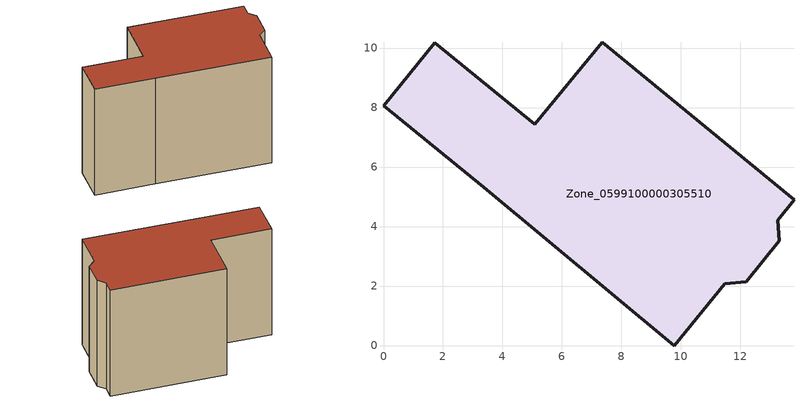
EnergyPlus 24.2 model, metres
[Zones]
Zone_0599100000305510
 floor ground (C_G): 3.37,5.31 0,8.07 1.73,10.18 5.09,7.43 7.36,10.19 13.8,4.9 13.25,4.22 13.31,3.52 12.19,2.15 11.48,2.08 9.77,0 z0
 wall outside (C_F): 5.09,7.43 1.73,10.18 0,8.07 3.37,5.31 9.77,0 11.48,2.08 12.19,2.15 13.31,3.52 13.25,4.22 13.8,4.9 7.36,10.19 5.09,7.43 z0:8.85
 roof outside (C_R): 13.8,4.9 7.36,10.19 5.09,7.43 1.73,10.18 0,8.07 3.37,5.31 9.77,0 11.48,2.08 12.19,2.15 13.31,3.52 13.25,4.22 z8.85
[BUILDING]
Pand.0599100000305510: North Axis=0; Terrain=City; Loads Convergence Tolerance Value=0.04; Temperature Convergence Tolerance Value=0.4; Solar Distribution=FullExterior; Maximum Number of Warmup Days=25; Minimum Number of Warmup Days=1
[Site:Location]
Rotterdam.The.Hague.AP_ZH_NLD Design_Conditions: Latitude=51.96; Longitude=4.45; Time Zone=1; Elevation=-4.5
[SITE:GROUNDTEMPERATURE:BUILDINGSURFACE]
18, 18, 18, 18, 18, 18, 18, 18, 18, 18, 18, 18
[MATERIAL] Thermal Absorptance=0.9; Solar Absorptance=0.7; Visible Absorptance=0.7
Name | Roughness | Thickness | Conductivity | Density | Specific Heat
G.TI.1946 | MediumSmooth | 0.15 | 1 | 540 | 1210
F.TI.1946 | Rough | 0.3 | 0.857143 | 1920 | 840
R.TI.1946 | MediumRough | 0.2 | 0.1 | 1500 | 1000
[CONSTRUCTION]
C_G: G.TI.1946
C_F: F.TI.1946
C_R: R.TI.1946
[ZONE]
Zone_0599100000305510: Type=1; Multiplier=1; Ceiling Height=Autocalculate; Volume=Autocalculate; Floor Area=autocalculate; Part of Total Floor Area=Yes
[ZONEINFILTRATION:DESIGNFLOWRATE]
Infil_Zone_0599100000305510: Zone or ZoneList or Space or SpaceList=Zone_0599100000305510; Schedule=AlwaysOn; Design Flow Rate Calculation Method=Flow/Area; Flow Rate per Floor Area=0.003; Constant Term Coefficient=1; Temperature Term Coefficient=0; Velocity Term Coefficient=0; Velocity Squared Term Coefficient=0
[HVACTEMPLATE:ZONE:IDEALLOADSAIRSYSTEM]
Zone_0599100000305510: Maximum Heating Supply Air Temperature=50; Minimum Cooling Supply Air Temperature=13; Maximum Heating Supply Air Humidity Ratio=0.0156; Minimum Cooling Supply Air Humidity Ratio=0.0077; Heating Limit=NoLimit; Cooling Limit=NoLimit; Dehumidification Control Type=ConstantSensibleHeatRatio; Cooling Sensible Heat Ratio=0.7; Dehumidification Setpoint=60; Humidification Control Type=None; Humidification Setpoint=30; Outdoor Air Method=None; Outdoor Air Flow Rate per Person=0.00944; Outdoor Air Flow Rate per Zone Floor Area=0; Outdoor Air Flow Rate per Zone=0; Demand Controlled Ventilation Type=None; Outdoor Air Economizer Type=NoEconomizer; Heat Recovery Type=None; Sensible Heat Recovery Effectiveness=0.7; Latent Heat Recovery Effectiveness=0.65
[ZONECONTROL:THERMOSTAT]
ThermostatControl_Zone_0599100000305510: Zone or ZoneList=Zone_0599100000305510; Control Type Schedule=DualSetpointControlType; Control 1=Thermostat_Zone_0599100000305510; Temperature Difference Between Cutout And Setpoint=0
[THERMOSTATSETPOINT:DUALSETPOINT]
Thermostat_Zone_0599100000305510: Heating Setpoint Temperature Schedule=HeatingSetpoint_Zone_0599100000305510; Cooling Setpoint Temperature Schedule=CoolingSetpoint_Zone_0599100000305510
[SCHEDULE:COMPACT]
HeatingSetpoint_Zone_0599100000305510: Through: 12/31, For: AllDays, Until: 24:00, 21
CoolingSetpoint_Zone_0599100000305510: Through: 12/31, For: AllDays, Until: 24:00, 24
DualSetpointControlType: Through: 12/31, For: AllDays, Until: 24:00, 4
AlwaysOn: Through: 12/31, For: AllDays, Until: 24:00, 1
